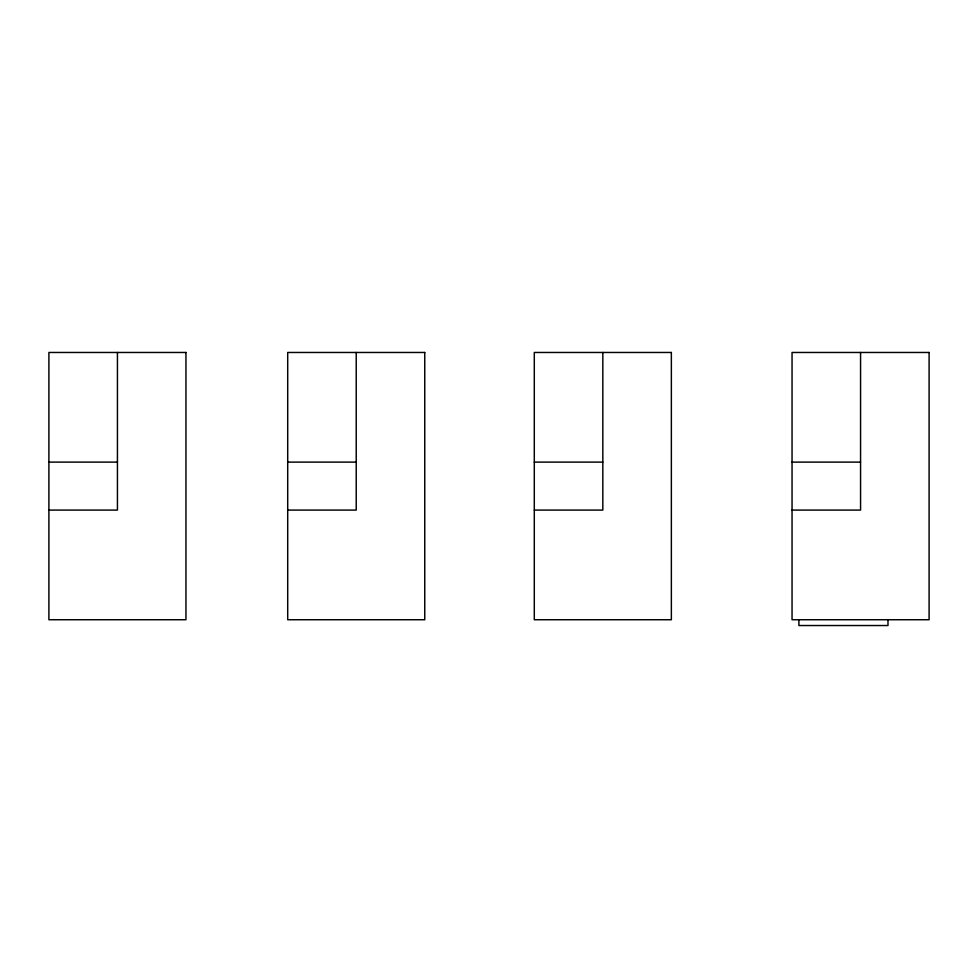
<?xml version="1.0" encoding="UTF-8"?>
<svg xmlns="http://www.w3.org/2000/svg" width="978" height="978" viewBox="0 0 978 978"><rect width="100%" height="100%" fill="white"/><g stroke="black" fill="none" stroke-linecap="round" stroke-linejoin="round"><path stroke-width="1.47" d="M48.9 462.117L117.433 462.117M287.703 462.117L356.224 462.117M534.294 462.117L602.827 462.117M792.046 462.117L860.567 462.117M48.9 510.088L117.433 510.088L117.433 352.471M287.703 510.088L356.224 510.088L356.224 352.471M534.294 510.088L602.827 510.088L602.827 352.471M792.046 510.088L860.567 510.088L860.567 352.471M887.987 619.734L887.987 625.529L798.892 625.529L798.892 619.734M185.954 352.471L48.9 352.471L48.9 619.734L185.954 619.734L185.954 352.471M424.758 352.471L287.703 352.471L287.703 619.734L424.758 619.734L424.758 352.471M671.36 352.471L534.294 352.471L534.294 619.734L671.36 619.734L671.36 352.471M929.1 352.471L792.046 352.471L792.046 619.734L929.1 619.734L929.1 352.471"/></g></svg>
